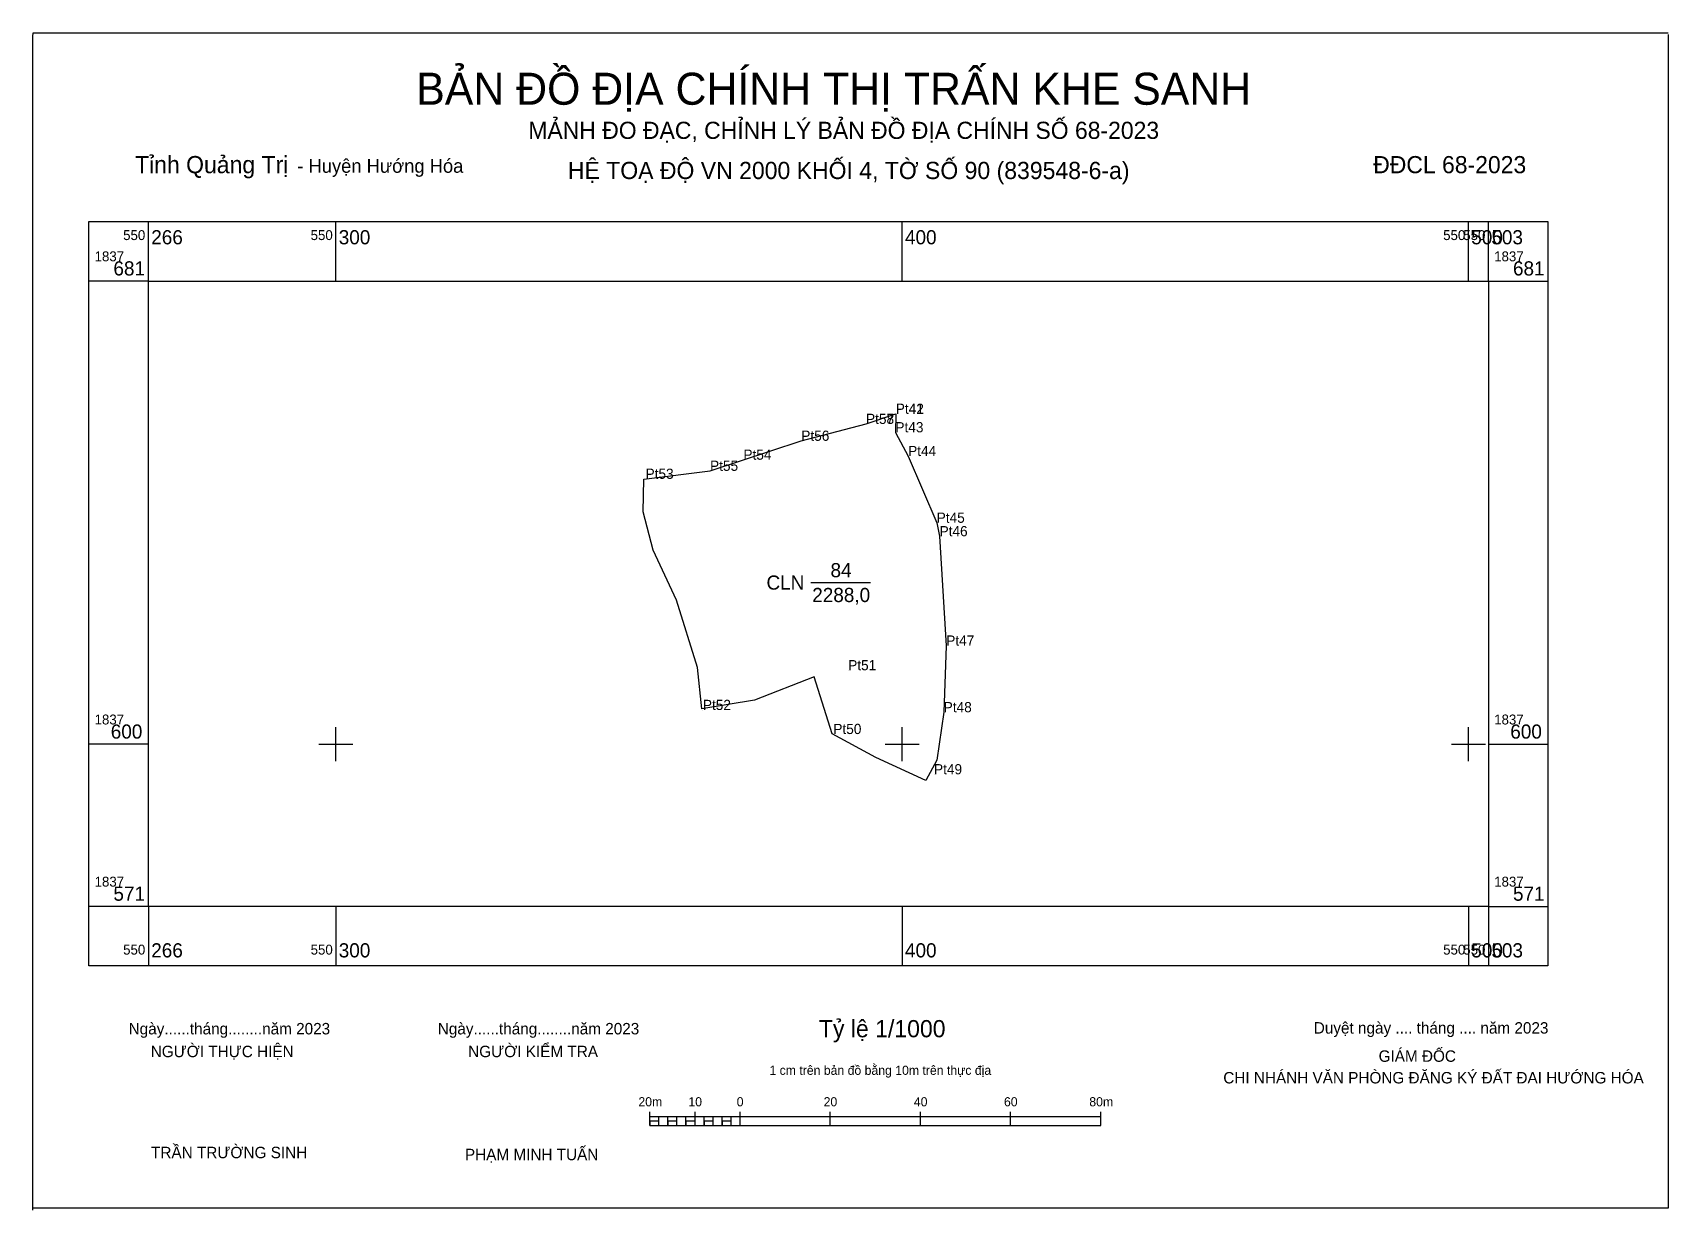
# Model space of a CAD drawing. Extents: x 550246 to 550535, y 1837518 to 1837726.
import ezdxf

# ---------------------------------------------------------------- set-up
doc = ezdxf.new("R2010")
doc.units = 0
for name, color, linetype in [('Level 10', 7, 'Continuous'), ('Level 11', 7, 'Continuous'), ('Level 12', 7, 'Continuous'), ('Level 13', 7, 'Continuous'), ('Level 2', 7, 'Continuous'), ('Level 4', 7, 'Continuous'), ('Level 63', 7, 'Continuous'), ('Level 7', 7, 'Continuous')]:
    doc.layers.add(name, color=color, linetype=linetype)

msp = doc.modelspace()

# ---------------------------------------------------------------- linework, layer by layer
at = {"layer": 'Level 10'}
msp.add_lwpolyline([(550407.79, 1837617.41), (550407.34, 1837605.66), (550406.1, 1837597.18), (550404.16, 1837593.59), (550395.36, 1837597.69), (550387.63, 1837601.87), (550384.46, 1837611.9), (550373.91, 1837607.8), (550364.6, 1837606.26), (550363.86, 1837613.56), (550360.16, 1837625.43), (550356.03, 1837634.29), (550354.27, 1837641.02), (550354.37, 1837646.82), (550366.08, 1837648.27), (550382.19, 1837653.57), (550393.62, 1837656.55), (550398.88, 1837658.33), (550398.81, 1837655.07), (550401.06, 1837650.87), (550406.1, 1837639.1), (550406.61, 1837636.72), (550407.79, 1837617.41)], dxfattribs=at)
at = {"layer": 'Level 11'}
for p, q in [((550246.46, 1837724.93), (550246.54, 1837725.61)), ((550246.54, 1837725.61), (550535.29, 1837725.61)), ((550246.46, 1837517.74), (550246.46, 1837724.93)), ((550535.29, 1837725.3), (550535.29, 1837518.11)), ((550535.29, 1837518.11), (550246.54, 1837518.11))]:
    msp.add_line(p, q, dxfattribs=at)
at = {"layer": 'Level 13'}
msp.add_line((550383.87, 1837628.55), (550394.4, 1837628.55), dxfattribs=at)
at = {"layer": 'Level 2'}
for p, q in [((550355.46, 1837532.68), (550355.46, 1837535.1)), ((550363.42, 1837532.68), (550363.42, 1837535.1)), ((550371.38, 1837532.68), (550371.38, 1837535.1)), ((550387.3, 1837532.68), (550387.3, 1837535.1)), ((550403.23, 1837532.68), (550403.23, 1837535.1)), ((550419.15, 1837532.68), (550419.15, 1837535.1)), ((550435.07, 1837532.68), (550435.07, 1837535.1)), ((550355.46, 1837534.29), (550435.07, 1837534.29)), ((550355.46, 1837532.68), (550435.07, 1837532.68)), ((550357.05, 1837532.68), (550357.05, 1837534.29)), ((550358.64, 1837532.68), (550358.64, 1837534.29)), ((550360.23, 1837532.68), (550360.23, 1837534.29)), ((550361.82, 1837532.68), (550361.82, 1837534.29)), ((550365.01, 1837532.68), (550365.01, 1837534.29)), ((550366.6, 1837532.68), (550366.6, 1837534.29)), ((550368.19, 1837532.68), (550368.19, 1837534.29)), ((550369.79, 1837532.68), (550369.79, 1837534.29))]:
    msp.add_line(p, q, dxfattribs=at)
for points in [[(550355.46, 1837532.68), (550357.05, 1837532.68), (550357.05, 1837533.48), (550355.46, 1837533.48)], [(550358.64, 1837532.68), (550360.23, 1837532.68), (550360.23, 1837533.48), (550358.64, 1837533.48)], [(550361.82, 1837532.68), (550363.42, 1837532.68), (550363.42, 1837533.48), (550361.82, 1837533.48)], [(550365.01, 1837532.68), (550366.6, 1837532.68), (550366.6, 1837533.48), (550365.01, 1837533.48)], [(550368.19, 1837532.68), (550369.79, 1837532.68), (550369.79, 1837533.48), (550368.19, 1837533.48)]]:
    msp.add_lwpolyline(points, close=True, dxfattribs=at)
at = {"layer": 'Level 63'}
for p, q in [((550266.89, 1837681.76), (550266.89, 1837692.26)), ((550300, 1837681.76), (550300, 1837692.26)), ((550400, 1837681.76), (550400, 1837692.26)), ((550500, 1837681.76), (550500, 1837692.26)), ((550503.55, 1837681.76), (550503.55, 1837692.26)), ((550266.89, 1837681.76), (550256.39, 1837681.76)), ((550503.55, 1837681.76), (550514.05, 1837681.76)), ((550300, 1837597), (550300, 1837603)), ((550400, 1837597), (550400, 1837603)), ((550500, 1837597), (550500, 1837603)), ((550266.89, 1837600), (550256.39, 1837600)), ((550297, 1837600), (550303, 1837600)), ((550397, 1837600), (550403, 1837600)), ((550497, 1837600), (550503, 1837600)), ((550503.55, 1837600), (550514.05, 1837600)), ((550266.89, 1837571.38), (550256.39, 1837571.38)), ((550266.89, 1837571.38), (550266.89, 1837560.88)), ((550300, 1837571.38), (550300, 1837560.88)), ((550400, 1837571.38), (550400, 1837560.88)), ((550500, 1837571.38), (550500, 1837560.88)), ((550503.55, 1837571.38), (550503.55, 1837560.88)), ((550503.55, 1837571.38), (550514.05, 1837571.38))]:
    msp.add_line(p, q, dxfattribs=at)
for points in [[(550256.39, 1837692.26), (550514.05, 1837692.26), (550514.05, 1837560.88), (550256.39, 1837560.88), (550256.39, 1837692.26)], [(550266.89, 1837681.76), (550503.55, 1837681.76), (550503.55, 1837571.38), (550266.89, 1837571.38), (550266.89, 1837681.76)]]:
    msp.add_lwpolyline(points, dxfattribs=at)
at = {"layer": 'Level 7'}
for p, q in [((550393.62, 1837656.55), (550393.62, 1837656.55)), ((550393.62, 1837656.55), (550393.62, 1837656.55)), ((550398.87, 1837658.34), (550398.87, 1837658.34)), ((550398.88, 1837658.33), (550398.88, 1837658.33)), ((550382.19, 1837653.57), (550382.19, 1837653.57)), ((550398.81, 1837655.07), (550398.81, 1837655.07)), ((550401.06, 1837650.87), (550401.06, 1837650.87)), ((550366.08, 1837648.27), (550366.08, 1837648.27)), ((550371.97, 1837650.23), (550371.97, 1837650.23)), ((550354.69, 1837646.86), (550354.69, 1837646.86)), ((550406.1, 1837639.1), (550406.1, 1837639.1)), ((550406.61, 1837636.72), (550406.61, 1837636.72)), ((550407.79, 1837617.41), (550407.79, 1837617.41)), ((550390.47, 1837613.07), (550390.47, 1837613.07)), ((550364.81, 1837606.05), (550364.81, 1837606.05)), ((550407.34, 1837605.66), (550407.34, 1837605.66)), ((550387.85, 1837601.81), (550387.85, 1837601.81)), ((550405.63, 1837594.71), (550405.63, 1837594.71))]:
    msp.add_line(p, q, dxfattribs=at)

# ---------------------------------------------------------------- texts
at = {"layer": 'Level 12'}
for s, p in [('Pt41', (550398.87, 1837658.34)), ('Pt42', (550398.88, 1837658.33)), ('Pt58', (550393.62, 1837656.55)), ('Pt57', (550393.62, 1837656.55)), ('Pt43', (550398.81, 1837655.07)), ('Pt56', (550382.19, 1837653.57)), ('Pt54', (550371.97, 1837650.23)), ('Pt44', (550401.06, 1837650.88)), ('Pt53', (550354.69, 1837646.86)), ('Pt55', (550366.08, 1837648.27)), ('Pt45', (550406.1, 1837639.1)), ('Pt46', (550406.61, 1837636.72)), ('Pt47', (550407.79, 1837617.41)), ('Pt51', (550390.47, 1837613.07)), ('Pt52', (550364.81, 1837606.05)), ('Pt48', (550407.34, 1837605.66)), ('Pt50', (550387.85, 1837601.81)), ('Pt49', (550405.63, 1837594.7))]:
    msp.add_text(s, height=1.8, dxfattribs=at).set_placement(p)
at = {"layer": 'Level 13'}
msp.add_text('84', height=2.5, dxfattribs=at).set_placement((550387.35, 1837629.49))
at = {"layer": 'Level 2'}
for s, height, p in [('BẢN ĐỒ ĐỊA CHÍNH THỊ TRẤN KHE SANH', 5.654, (550314.19, 1837712.9)), ('MẢNH ĐO ĐẠC, CHỈNH LÝ BẢN ĐỒ ĐỊA CHÍNH SỐ 68-2023', 3.0286, (550333.98, 1837706.87)), ('Tỉnh Quảng Trị', 3.037, (550264.52, 1837700.81)), ('- Huyện Hướng Hóa', 2.4231, (550293.18, 1837700.89)), ('HỆ TOẠ ĐỘ VN 2000 KHỐI 4, TỜ SỐ 90 (839548-6-a)', 3.037, (550340.97, 1837699.78)), (' ĐĐCL 68-2023', 3.0287, (550482.06, 1837700.81)), ('CLN', 2.5, (550376.04, 1837627.3)), ('Ngày......tháng........năm 2023', 2.0198, (550263.4, 1837548.79)), ('Ngày......tháng........năm 2023', 2.0198, (550317.99, 1837548.79)), ('Tỷ lệ 1/1000', 3.0378, (550385.3, 1837548.28)), ('Duyệt ngày .... tháng .... năm 2023', 2.0198, (550472.69, 1837548.93)), ('NGƯỜI THỰC HIỆN', 2.0198, (550267.3, 1837544.77)), ('NGƯỜI KIỂM TRA', 2.0198, (550323.36, 1837544.77)), ('GIÁM ĐỐC', 2.02, (550484.14, 1837543.95)), ('1 cm trên bản đồ bằng 10m trên thực địa', 1.6157, (550376.56, 1837541.65)), ('CHI NHÁNH VĂN PHÒNG ĐĂNG KÝ ĐẤT ĐAI HƯỚNG HÓA', 2.0198, (550456.71, 1837540.13)), ('20m', 1.616, (550353.42, 1837536.09)), ('10', 1.616, (550362.25, 1837536.09)), ('0', 1.62, (550370.78, 1837536.09)), ('20', 1.616, (550386.13, 1837536.09)), ('40', 1.616, (550402.07, 1837536.09)), ('60', 1.616, (550417.98, 1837536.09)), ('80m', 1.616, (550433.05, 1837536.09)), ('TRẦN TRƯỜNG SINH', 2.0198, (550267.36, 1837526.93)), ('PHẠM MINH TUẤN', 2.0198, (550322.79, 1837526.58))]:
    msp.add_text(s, height=height, dxfattribs=at).set_placement(p)
at = {"layer": 'Level 4'}
msp.add_text('2288,0', height=2.5, dxfattribs=at).set_placement((550384.12, 1837625.11))
at = {"layer": 'Level 63'}
for s, height, p in [('550', 1.75, (550262.43, 1837689.01)), ('266', 2.5, (550267.39, 1837688.26)), ('550', 1.75, (550295.54, 1837689.01)), ('300', 2.5, (550300.5, 1837688.26)), ('400', 2.5, (550400.5, 1837688.26)), ('550', 1.75, (550495.54, 1837689.01)), ('550', 1.75, (550499.09, 1837689.01)), ('500', 2.5, (550500.5, 1837688.26)), ('503', 2.5, (550504.05, 1837688.26)), ('1837', 1.75, (550257.39, 1837685.26)), ('681', 2.5, (550260.71, 1837682.76)), ('1837', 1.75, (550504.55, 1837685.26)), ('681', 2.5, (550507.87, 1837682.76)), ('1837', 1.75, (550257.39, 1837603.5)), ('1837', 1.75, (550504.55, 1837603.5)), ('600', 2.5, (550260.24, 1837601)), ('600', 2.5, (550507.39, 1837601)), ('1837', 1.75, (550257.39, 1837574.88)), ('1837', 1.75, (550504.55, 1837574.88)), ('571', 2.5, (550260.71, 1837572.38)), ('571', 2.5, (550507.87, 1837572.38)), ('550', 1.75, (550262.43, 1837562.88)), ('266', 2.5, (550267.39, 1837562.38)), ('550', 1.75, (550295.54, 1837562.88)), ('300', 2.5, (550300.5, 1837562.38)), ('400', 2.5, (550400.5, 1837562.38)), ('550', 1.75, (550495.54, 1837562.88)), ('550', 1.75, (550499.09, 1837562.88)), ('500', 2.5, (550500.5, 1837562.38)), ('503', 2.5, (550504.05, 1837562.38))]:
    msp.add_text(s, height=height, dxfattribs=at).set_placement(p)

doc.saveas('drawing.dxf')
